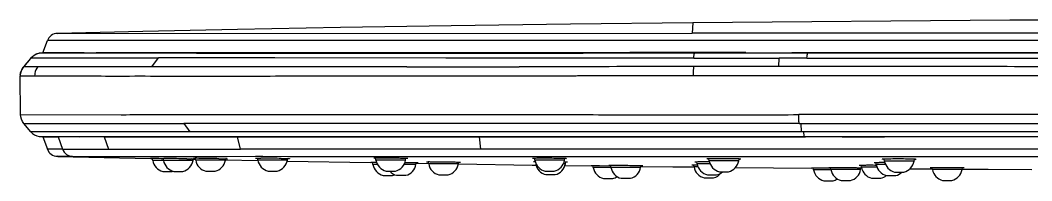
# Model space of a CAD drawing. Extents: x 9119 to 14551, y -233 to 2082.
# Drawn here: x 12233.5 to 12343.7, y 1053.6 to 1071.2 of the extents above; entities that cross this region are included whole.
import ezdxf

# ---------------------------------------------------------------- set-up
doc = ezdxf.new("R2010")
doc.units = 0
doc.header["$LTSCALE"] = 10
doc.header["$MEASUREMENT"] = 0
doc.layers.get('0').update_dxf_attribs({"linetype": 'CONTINUOUS'})

msp = doc.modelspace()

# ---------------------------------------------------------------- linework, layer by layer
at = {"color": 9, "linetype": 'Continuous'}
for p, q in [((12306.7674524506, 1070.891970703742), (12306.6883797387, 1069.739748011442)), ((12348.6551643482, 1068.956755307142), (12236.4435567593, 1068.942330332742)), ((12236.5822395281, 1067.551342457942), (12235.5592037968, 1067.553065038542)), ((12237.1320863111, 1067.551133661242), (12236.5822395281, 1067.551342457942)), ((12241.4250038739, 1067.552149715142), (12237.1320863111, 1067.551133661242)), ((12242.6907928578, 1067.552226174042), (12241.4250038739, 1067.552149715142)), ((12244.1463394377, 1067.552378480742), (12242.6907928578, 1067.552226174042)), ((12252.6744372695, 1067.552934238742), (12244.1463394377, 1067.552378480742)), ((12247.8317986195, 1066.082635155142), (12248.5352827931, 1067.040345665942)), ((12252.6744372689, 1067.552934238742), (12252.9902875959, 1067.552927754642)), ((12252.6746021905, 1067.552995252842), (12253.0015995317, 1067.620265067542)), ((12252.9902875959, 1067.552927754642), (12254.1751558405, 1067.553081289142)), ((12254.1751558405, 1067.553081289142), (12254.6009895403, 1067.553172703642)), ((12261.127526421, 1067.550528566942), (12261.164452225, 1067.550518932642)), ((12261.164452225, 1067.550518932642), (12261.3151516281, 1067.550482608242)), ((12261.3151516281, 1067.550482608242), (12280.8173104912, 1067.555758429942)), ((12289.5527147906, 1067.554289155942), (12291.0393865921, 1067.553505372242)), ((12291.0393865921, 1067.553505372242), (12291.6433485939, 1067.553147025542)), ((12291.6433485939, 1067.553147025542), (12291.9075587238, 1067.552985472242)), ((12291.9075587238, 1067.552985472242), (12294.79662989, 1067.551189746742)), ((12294.7963973596, 1067.551102868042), (12294.8593985367, 1067.620265250842)), ((12306.9340553378, 1067.550178381142), (12294.79662989, 1067.551189746742)), ((12312.2286066213, 1067.550542257842), (12312.1852309064, 1067.550553045342)), ((12312.5289365254, 1067.550465793142), (12312.2286066213, 1067.550542257842)), ((12316.1077001981, 1066.092444078042), (12316.1746668442, 1067.037470177342)), ((12317.8286567933, 1067.549328125742), (12317.5286436121, 1067.549347620042)), ((12317.8716658384, 1067.549326111542), (12317.8286567933, 1067.549328125742)), ((12319.2620621447, 1067.549381244542), (12317.8716658384, 1067.549326111542)), ((12367.5287801811, 1067.552014873442), (12319.2627838438, 1067.550781234242)), ((12235.4139491069, 1066.079905474842), (12233.8413970693, 1066.077258849542)), ((12233.4876480605, 1065.096664659542), (12233.6575904428, 1065.087552561142)), ((12233.6575904428, 1065.087552561142), (12235.0583995093, 1065.094122308442)), ((12306.795387532, 1065.125287519942), (12367.5288525651, 1065.100974626942)), ((12233.5241205426, 1060.857185631742), (12244.4953331714, 1060.847956640142)), ((12244.4953331714, 1060.847956640142), (12245.0389231752, 1060.848328273242)), ((12245.0389231752, 1060.848328273242), (12245.4288017688, 1060.848806369342)), ((12245.4288017688, 1060.848806369342), (12245.6104368859, 1060.849089064442)), ((12245.6104368859, 1060.849089064442), (12245.9015252005, 1060.849617371342)), ((12245.9015252005, 1060.849617371342), (12246.5294271845, 1060.850985878142)), ((12246.5294271845, 1060.850985878142), (12246.7666761474, 1060.851553239142)), ((12250.12433899, 1060.857796383242), (12250.3159112614, 1060.857883432342)), ((12367.5288445766, 1060.854676065742), (12318.3047413312, 1060.855188608842)), ((12233.8792169594, 1059.901095263142), (12251.3010020446, 1059.901345104842)), ((12251.9472564779, 1058.986940044242), (12234.6535659331, 1058.986961236742)), ((12251.3222508856, 1059.898422743442), (12251.9457870875, 1058.989449695642)), ((12318.5737069207, 1058.989381961242), (12251.9456738659, 1058.989248480142)), ((12318.3311673281, 1059.901331540342), (12318.5124032402, 1059.899879861142)), ((12318.5124032402, 1059.899879861142), (12367.5288536323, 1059.898676053242)), ((12318.5127014467, 1059.895447165842), (12318.5737025396, 1058.989555590642)), ((12318.7967639599, 1058.987777059142), (12318.5737622642, 1058.988578138242)), ((12367.5288293575, 1058.987589911642), (12318.7967689781, 1058.987704049742)), ((12235.5523209267, 1058.477430272642), (12236.2746008373, 1058.477420984742)), ((12236.2746008373, 1058.477420984742), (12238.0455938276, 1058.477479395142)), ((12237.6205014523, 1058.409972020542), (12238.100184805, 1057.080241100542)), ((12238.0455938276, 1058.477479395142), (12252.6684495881, 1058.477533960842)), ((12242.6252828576, 1058.409986589342), (12243.0866866025, 1057.082890167442)), ((12252.6684495881, 1058.477533960842), (12257.1372356621, 1058.477964317942)), ((12252.6695939905, 1058.477382440542), (12252.9974216124, 1058.409941748942)), ((12257.1372356621, 1058.477964317942), (12269.752990333, 1058.477988624242)), ((12257.4935563027, 1057.087071278242), (12257.1434379817, 1058.413244183542)), ((12269.752990333, 1058.477988624242), (12280.9898916471, 1058.479956467342)), ((12280.9898916471, 1058.479956467342), (12283.5241542227, 1058.479433438042)), ((12283.5241542227, 1058.479433438042), (12292.1958414059, 1058.478173494442)), ((12283.6490185218, 1057.086198365742), (12283.5250873222, 1058.409949911242)), ((12292.1958414059, 1058.478173494442), (12367.5288447442, 1058.477715617942)), ((12318.9900812191, 1058.477781650942), (12319.0224054086, 1058.409783989142)), ((12238.100189308, 1057.080232779542), (12236.4384819634, 1057.087419314442)), ((12238.1001524995, 1057.080334734142), (12243.0865666078, 1057.082991748642)), ((12243.0866383446, 1057.082785706442), (12257.4936887339, 1057.086960277542)), ((12283.6492748586, 1057.082881153542), (12257.4937220344, 1057.086834785442)), ((12367.5288330868, 1057.072244515042), (12283.6494578892, 1057.083078325442)), ((12239.1850625919, 1056.290979895842), (12252.0385314517, 1056.296113340642)), ((12249.0899794685, 1055.849715999642), (12247.9138357224, 1055.849715999642)), ((12252.3201750554, 1055.852021531042), (12249.0892213346, 1055.852021531042)), ((12252.0385314517, 1056.296113340642), (12252.3415434826, 1056.296194333042)), ((12252.3415434826, 1056.296194333042), (12256.0268625928, 1056.297235604542)), ((12255.8299667882, 1055.864894823342), (12252.5990130675, 1055.864894823342)), ((12256.0268625928, 1056.297235604542), (12259.0989530214, 1056.297617543942)), ((12259.0989530214, 1056.297617543942), (12259.9036082657, 1056.297589628742)), ((12262.596048808, 1055.887410836542), (12259.3650950872, 1055.887410836542)), ((12259.9036082657, 1056.297589628742), (12262.821667851, 1056.297250262542)), ((12262.821667851, 1056.297250262542), (12262.9725389249, 1056.297232356142)), ((12262.9725389249, 1056.297232356142), (12271.9801954801, 1056.296160916242)), ((12271.9801954801, 1056.296160916242), (12275.6839396983, 1056.295591178342)), ((12275.4699423445, 1055.884530214442), (12272.2389886237, 1055.884530214442)), ((12275.6839396983, 1056.295591178342), (12289.3042542974, 1056.292869201042)), ((12289.3042542974, 1056.292869201042), (12293.0033967052, 1056.291962228742)), ((12292.7764251489, 1055.865965373342), (12289.5454714282, 1055.865965373342)), ((12293.0033967052, 1056.291962228742), (12306.6431727751, 1056.289033312342)), ((12306.6431727751, 1056.289033312342), (12308.296364022, 1056.288718251342)), ((12308.296364022, 1056.288718251342), (12310.3501599373, 1056.288338902442)), ((12311.7653537364, 1055.815068712042), (12308.5344000157, 1055.815068712042)), ((12310.3501599373, 1056.288338902442), (12311.9983721291, 1056.288044639942)), ((12311.9983721291, 1056.288044639942), (12324.8775688086, 1056.286047537342)), ((12324.8775688086, 1056.286047537342), (12327.3888719638, 1056.285721561642)), ((12327.3888719638, 1056.285721561642), (12328.5835151102, 1056.285574447342)), ((12330.8568377813, 1055.780771410942), (12327.6258840606, 1055.780771410942)), ((12328.5835151102, 1056.285574447342), (12331.0902610996, 1056.285282983742)), ((12331.0902610996, 1056.285282983742), (12332.6121959105, 1056.285117266342)), ((12332.6121959105, 1056.285117266342), (12336.3170973788, 1056.284747552742)), ((12336.3170973788, 1056.284747552742), (12336.5199468986, 1056.284728637142)), ((12336.5199468986, 1056.284728637142), (12345.2622360895, 1056.284033484942)), ((12272.422952879, 1055.404826741142), (12271.9136709636, 1055.404826741142)), ((12276.598941951, 1055.419696293442), (12275.2962013797, 1055.419696293442)), ((12281.2133094396, 1055.466540414942), (12277.9823557189, 1055.466540414942)), ((12289.6892494633, 1055.491559223642), (12289.6386124541, 1055.491559223642)), ((12292.8695661748, 1055.491559223642), (12292.6533082, 1055.491559223642)), ((12297.8495122288, 1055.060707824342), (12295.9135502865, 1055.060707824342)), ((12301.0706605449, 1055.090526657942), (12297.8397068241, 1055.090526657942)), ((12307.3367851755, 1055.137824856042), (12306.8875623404, 1055.137824856042)), ((12308.6482435471, 1055.468863590542), (12307.2279288466, 1055.468863590542)), ((12321.8113275136, 1054.817318141342), (12319.9134480011, 1054.817318141342)), ((12325.0338532612, 1054.842948121642), (12321.8028995404, 1054.842948121642)), ((12326.8306305068, 1055.104488461342), (12325.1194063299, 1055.104488461342)), ((12327.7535231921, 1055.392613028142), (12326.7358857553, 1055.392613028142)), ((12336.0844705036, 1054.852062706642), (12332.8535167828, 1054.852062706642))]:
    msp.add_line(p, q, dxfattribs=at)
at = {"color": 7, "linetype": 'Continuous'}
for p, q in [((12235.9647205212, 1067.619423527942), (12236.4458762259, 1068.941394721442)), ((12237.5483675816, 1069.731507442842), (12306.6884468339, 1069.740431960142)), ((12237.5800467633, 1069.732188407842), (12237.5569185126, 1069.731673327042)), ((12234.658361478, 1067.042780746042), (12234.6593746394, 1067.042855018342)), ((12234.6593746394, 1067.042855018342), (12238.9209090089, 1067.039089849042)), ((12235.5592037853, 1067.553065107942), (12235.9645214382, 1067.620618026242)), ((12237.4262998493, 1067.619849913742), (12235.962405047, 1067.620265260242)), ((12238.0989999833, 1067.617799752042), (12237.4262998493, 1067.619849913742)), ((12240.4632263007, 1067.620883029342), (12238.0989999833, 1067.617799752042)), ((12238.9209090089, 1067.039089849042), (12244.7442191835, 1067.039460325042)), ((12240.3902801772, 1067.620414493142), (12240.4614050835, 1067.632032839742)), ((12240.4634039913, 1067.620414493142), (12241.8311391185, 1067.620414493142)), ((12241.8194321731, 1067.620426725542), (12241.7466220299, 1067.620437083042)), ((12243.2462253177, 1067.620216616442), (12241.8194321731, 1067.620426725542)), ((12243.3691393596, 1067.620237647742), (12243.2462253177, 1067.620216616442)), ((12244.8287305626, 1067.620773776242), (12243.3691393596, 1067.620237647742)), ((12244.7442191835, 1067.039460325042), (12244.8085009715, 1067.039475712142)), ((12244.8085009715, 1067.039475712142), (12248.5353231254, 1067.040352391742)), ((12244.9179612745, 1067.620810504142), (12244.8287305626, 1067.620773776242)), ((12245.0107308201, 1067.620847919342), (12244.9179612745, 1067.620810504142)), ((12253.0015999635, 1067.620266649642), (12245.0107308201, 1067.620847919342)), ((12261.0453635764, 1067.039692869942), (12248.5352827931, 1067.040345665942)), ((12254.1053291488, 1067.620578364842), (12253.0015999635, 1067.620266649642)), ((12261.0305704195, 1067.620255899842), (12254.1053291488, 1067.620578364842)), ((12261.2233948644, 1067.620264166242), (12261.0305704195, 1067.620255899842)), ((12261.2310524977, 1067.039639903842), (12261.0453635764, 1067.039692869942)), ((12261.5022999509, 1067.620276085742), (12261.2233948644, 1067.620264166242)), ((12279.861535174, 1067.034975072242), (12261.2310524977, 1067.039639903842)), ((12280.7941178485, 1067.620201681942), (12261.5022999509, 1067.620276085742)), ((12289.0258313145, 1067.035731325142), (12279.861535174, 1067.034975072242)), ((12289.5395160921, 1067.620545170142), (12280.7941178485, 1067.620201681942)), ((12289.5276333435, 1067.035751940542), (12289.0258313145, 1067.035731325142)), ((12289.9546869787, 1067.035763383842), (12289.5276333435, 1067.035751940542)), ((12291.0261288237, 1067.620559004542), (12289.5395160921, 1067.620545170142)), ((12291.0195149543, 1067.035767046442), (12289.9546869787, 1067.035763383842)), ((12291.8914777682, 1067.035743083342), (12291.0195149543, 1067.035767046442)), ((12291.8954007755, 1067.620539991742), (12291.0261288237, 1067.620559004542)), ((12292.026819459, 1067.620535051842), (12291.8954007755, 1067.620539991742)), ((12294.8593985287, 1067.620265107142), (12292.026819459, 1067.620535051842)), ((12295.0812531167, 1067.620234548742), (12294.8593985287, 1067.620265107142)), ((12300.9967626086, 1067.035958641142), (12300.6866360935, 1067.035921292242)), ((12301.571339494, 1067.036025089942), (12300.9967626086, 1067.035958641142)), ((12301.8820297113, 1067.036058619042), (12301.571339494, 1067.036025089942)), ((12302.9372146383, 1067.036145270142), (12301.8820297113, 1067.036058619042)), ((12303.3636585055, 1067.036161771642), (12302.9372146383, 1067.036145270142)), ((12303.8642329442, 1067.036162150742), (12303.3636585055, 1067.036161771642)), ((12312.2287179001, 1067.621738636842), (12312.185302588, 1067.621759995442)), ((12312.2283413869, 1067.620081486742), (12317.8282614257, 1067.620081486742)), ((12312.5292082716, 1067.621591086742), (12312.2287179001, 1067.621738636842)), ((12367.5288083643, 1067.620767901742), (12317.5288533785, 1067.620157410242)), ((12233.6544381336, 1065.795421535242), (12233.5381107623, 1065.491652099442)), ((12233.5783660464, 1065.614578358942), (12233.5450989114, 1065.511311528242)), ((12233.8410270537, 1066.077654055942), (12233.6544381336, 1065.795421535242)), ((12233.8413970693, 1066.077258849542), (12233.8410124411, 1066.077634797042)), ((12289.335457096, 1066.070056792342), (12287.8413396018, 1066.067293860842)), ((12289.5288464156, 1066.070442422442), (12289.335457096, 1066.070056792342)), ((12292.9522079076, 1066.078124252942), (12292.7569106178, 1066.077654126442)), ((12293.4685142515, 1066.079374186642), (12292.9522079076, 1066.078124252942)), ((12233.524120521, 1060.857186238142), (12233.4870721609, 1065.102506831642)), ((12233.4876610022, 1065.096840362442), (12233.4876480605, 1065.096664659542)), ((12233.5381107623, 1065.491652099442), (12233.4896192287, 1065.187633466242)), ((12248.2447293023, 1065.071338407142), (12252.2746398843, 1065.060647782542)), ((12293.5608101314, 1065.107003199642), (12293.7104392734, 1065.107430011242)), ((12293.7104392734, 1065.107430011242), (12293.858582782, 1065.107852609842)), ((12293.858582782, 1065.107852609842), (12294.0611463046, 1065.108430117242)), ((12294.0611463046, 1065.108430117242), (12294.190405159, 1065.108798221042)), ((12298.8622975901, 1065.120830079142), (12299.0641602569, 1065.121251401642)), ((12299.0641602569, 1065.121251401642), (12299.1514856911, 1065.121430067042)), ((12299.1514856911, 1065.121430067042), (12299.2122269119, 1065.121553032742)), ((12299.2122269119, 1065.121553032742), (12299.3622921541, 1065.121852141442)), ((12299.3622921541, 1065.121852141442), (12300.8054879738, 1065.124355984042)), ((12303.8199636996, 1065.126935081642), (12303.8909840917, 1065.126946555942)), ((12303.8909840917, 1065.126946555942), (12303.9413866597, 1065.126953246442)), ((12303.9413866597, 1065.126953246442), (12304.2260122888, 1065.126968266042)), ((12304.2260122888, 1065.126968266042), (12304.276725591, 1065.126966861442)), ((12234.6529772825, 1058.987693513342), (12233.879533371, 1059.900713658442)), ((12235.5509095362, 1058.477664895542), (12235.9556671569, 1058.410205260842)), ((12235.9556671668, 1058.410205320242), (12236.732953798, 1058.409695208242)), ((12235.9591365226, 1058.411459544042), (12236.4409268556, 1057.088111976342)), ((12236.732953798, 1058.409695208242), (12237.1363031612, 1058.409368585442)), ((12237.1363031612, 1058.409368585442), (12237.6203278883, 1058.410001043142)), ((12239.9271957072, 1058.402162916642), (12237.6205014523, 1058.409972020542)), ((12242.6252828576, 1058.409986589342), (12239.9271957072, 1058.402162916642)), ((12242.6249588595, 1058.409999056242), (12252.9974216124, 1058.409941748942)), ((12252.9974216124, 1058.409941748942), (12253.4564363533, 1058.409823137042)), ((12253.4564363533, 1058.409823137042), (12253.827723825, 1058.409983215542)), ((12269.7529829065, 1058.410158274842), (12280.9898772268, 1058.410085173042)), ((12280.9898772268, 1058.410085173042), (12283.5241398893, 1058.409982675242)), ((12283.5241398893, 1058.409982675242), (12319.0224065309, 1058.409784522642)), ((12319.0676198087, 1058.409947584742), (12319.0223199824, 1058.409963692842)), ((12439.5836260165, 1058.409951082842), (12329.6275506145, 1058.409329612642)), ((12237.577358221, 1056.297157484942), (12237.5340447725, 1056.298288754242)), ((12239.185064928, 1056.290811014042), (12237.5470748911, 1056.297942118642)), ((12237.5917525026, 1056.296991092242), (12247.6718929713, 1056.070216959842)), ((12247.7429534696, 1056.068235519042), (12247.6718919805, 1056.070225169842)), ((12247.855135421, 1056.065714529442), (12247.7839737075, 1056.067252742742)), ((12248.5997471061, 1056.050701345742), (12247.855135421, 1056.065714529442)), ((12247.9138357224, 1055.849715999642), (12247.868833816, 1056.104934493042)), ((12249.0505156066, 1056.041579043542), (12248.5997471061, 1056.050701345742)), ((12249.0364998437, 1056.069229763042), (12249.1398890702, 1056.067749634042)), ((12249.0892213346, 1055.852021531042), (12249.0444165746, 1056.106121951942)), ((12252.3201750554, 1055.852021531042), (12252.3519107472, 1056.032003582942)), ((12252.3683328723, 1056.002911255142), (12252.4431323314, 1056.000916761142)), ((12252.5990130675, 1055.864894823342), (12252.5548256159, 1056.115494314042)), ((12255.8299667882, 1055.864894823342), (12255.8623288798, 1056.048429365242)), ((12255.830791971, 1055.907404257942), (12259.3641517672, 1055.838815539042)), ((12259.3650950872, 1055.887410836542), (12259.3219374245, 1056.132170104442)), ((12262.5602158433, 1055.778440605742), (12271.6730411871, 1055.617752559042)), ((12262.596048808, 1055.887410836542), (12262.6294802006, 1056.077009685542)), ((12271.9136709636, 1055.404826741142), (12271.8700081353, 1055.652450945542)), ((12272.2389886237, 1055.884530214442), (12272.1972382596, 1056.121308295442)), ((12275.4699423445, 1055.884530214442), (12275.5047776046, 1056.082090791642)), ((12277.9823557189, 1055.466540414942), (12277.9396070716, 1055.708980040842)), ((12281.2133094396, 1055.466540414942), (12281.2471718541, 1055.658583710742)), ((12289.5454714282, 1055.865965373342), (12289.505081231, 1056.095029564542)), ((12292.7764251489, 1055.865965373342), (12292.8125726212, 1056.070967875342)), ((12292.8695661748, 1055.491559223642), (12292.9045948132, 1055.690216503442)), ((12307.2279288466, 1055.468863590542), (12307.1874575713, 1055.698387598642)), ((12308.5344000157, 1055.815068712042), (12308.4947413545, 1056.039984156042)), ((12308.5758961747, 1055.684930531642), (12308.5172157216, 1055.685141081642)), ((12311.7653537364, 1055.815068712042), (12311.8021828008, 1056.023936715342)), ((12326.7358857553, 1055.392613028142), (12326.6961481505, 1055.617976184142)), ((12327.6258840606, 1055.780771410942), (12327.5866864284, 1056.003072229742)), ((12330.8568377813, 1055.780771410942), (12330.894033385, 1055.991718162142)), ((12249.0293125828, 1054.654458910542), (12250.0293125828, 1054.654458910542)), ((12250.204698195, 1054.656764441942), (12251.204698195, 1054.656764441942)), ((12253.7144899278, 1054.669637734242), (12254.7144899278, 1054.669637734242)), ((12260.4805719476, 1054.692153747442), (12261.4805719476, 1054.692153747442)), ((12271.7847524527, 1055.615767155642), (12271.6730465847, 1055.617721310042)), ((12271.8560560157, 1055.614585823242), (12271.7847524527, 1055.615767155642)), ((12272.3120999556, 1055.607160833442), (12271.8560560157, 1055.614585823242)), ((12273.3544654841, 1054.689273125242), (12274.3544654841, 1054.689273125242)), ((12275.8956352297, 1055.594229490942), (12275.3803440061, 1055.603062311642)), ((12276.598941951, 1055.419696293442), (12276.632117887, 1055.607846375942)), ((12276.6007141557, 1055.538656190842), (12277.9831232579, 1055.518061755942)), ((12281.2133600747, 1055.469939313942), (12289.2477875497, 1055.350246457942)), ((12289.2477875497, 1055.350246457942), (12289.6869755335, 1055.344484149642)), ((12290.6609482886, 1054.670708284242), (12291.6609482886, 1054.670708284242)), ((12292.8077388586, 1055.303538584442), (12295.6742790188, 1055.265928520942)), ((12295.7858773437, 1055.264557014342), (12295.6742768976, 1055.265940548142)), ((12295.8571300158, 1055.263692891942), (12295.7858773437, 1055.264557014342)), ((12296.5992729605, 1055.254710320342), (12295.8571300158, 1055.263692891942)), ((12295.9135502865, 1055.060707824342), (12295.8712384482, 1055.300670183642)), ((12297.8416559712, 1055.239499399042), (12296.5992729605, 1055.254710320342)), ((12297.8397068241, 1055.090526657942), (12297.79764881, 1055.329049508642)), ((12301.0706605449, 1055.090526657942), (12301.1052563881, 1055.286729434342)), ((12301.0719286622, 1055.201213895342), (12304.5710619153, 1055.161125158842)), ((12304.5710619153, 1055.161125158842), (12306.8875707064, 1055.138688625242)), ((12306.8875623404, 1055.137824856042), (12306.851309983, 1055.343422191242)), ((12309.649876876, 1054.619811622942), (12310.649876876, 1054.619811622942)), ((12311.4160127641, 1055.094828423742), (12319.6755358582, 1055.014830856742)), ((12319.7875212077, 1055.013526136142), (12319.6755304554, 1055.014861496242)), ((12319.8583516164, 1055.012929139342), (12319.7875212077, 1055.013526136142)), ((12320.602616302, 1055.007334316542), (12319.8583516164, 1055.012929139342)), ((12319.9134480011, 1054.817318141342), (12319.872492006, 1055.049591131842)), ((12321.206897722, 1055.002663653742), (12320.602616302, 1055.007334316542)), ((12321.7770623079, 1054.998192259942), (12321.206897722, 1055.002663653742)), ((12321.8028995404, 1054.842948121642), (12321.7621122317, 1055.074264443842)), ((12325.0338532612, 1054.842948121642), (12325.0697552777, 1055.046558575442)), ((12325.1194063299, 1055.104488461342), (12325.079199617, 1055.332512061342)), ((12325.1185776333, 1054.974014046442), (12325.162402101, 1054.973735699242)), ((12328.7413609209, 1054.585514321842), (12329.7413609209, 1054.585514321842)), ((12330.3788585268, 1054.940603843842), (12332.8539792965, 1054.924883336142)), ((12332.8535167828, 1054.852062706642), (12332.8134318721, 1055.079395532042)), ((12336.0844705036, 1054.852062706642), (12336.1210653499, 1055.059602393242)), ((12273.029147824, 1054.209569652042), (12274.029147824, 1054.209569652042)), ((12274.4834650906, 1054.224439204242), (12275.4834650906, 1054.224439204242)), ((12279.0978325793, 1054.271283325842), (12280.0978325793, 1054.271283325842)), ((12290.7540893144, 1054.296302134542), (12291.7540893144, 1054.296302134542)), ((12297.0290271469, 1053.865450735242), (12298.0290271469, 1053.865450735242)), ((12298.9551836845, 1053.895269568842), (12299.9551836845, 1053.895269568842)), ((12308.0030392007, 1053.942567766942), (12309.0030392007, 1053.942567766942)), ((12308.343405707, 1054.273606501342), (12309.343405707, 1054.273606501342)), ((12321.0289248614, 1053.622061052242), (12322.0289248614, 1053.622061052242)), ((12322.9183764008, 1053.647691032542), (12323.9183764008, 1053.647691032542)), ((12326.2348831903, 1053.909231372242), (12327.2348831903, 1053.909231372242)), ((12327.8513626157, 1054.197355939042), (12328.8513626157, 1054.197355939042)), ((12333.9689936432, 1053.656805617542), (12334.9689936432, 1053.656805617542))]:
    msp.add_line(p, q, dxfattribs=at)
for points in [[(12345.175265319, 1071.170048565142), (12341.2911105958, 1071.154378148942), (12306.7674524506, 1070.891970703742)], [(12306.7674524506, 1070.891970703742), (12293.4280974436, 1070.734771965742), (12280.4196960957, 1070.551463835342), (12268.371144955, 1070.355324024542), (12257.1389497941, 1070.149591266342), (12246.8415241653, 1069.941671972742), (12237.5387642636, 1069.731185084542)], [(12234.6583478279, 1067.042763436742), (12234.4553348519, 1066.803693609142), (12233.840945895, 1066.077516471342)], [(12235.5589913848, 1067.553029946442), (12235.4658418735, 1067.534365145242), (12235.3781510365, 1067.510795141842), (12235.2927475978, 1067.482141423342), (12235.2087197849, 1067.448263514842), (12235.1257911296, 1067.408998022842), (12235.0438388132, 1067.364075799242), (12234.9628550986, 1067.313115179542), (12234.883742287, 1067.256221721242), (12234.8073112734, 1067.193511031142), (12234.7343208443, 1067.125099313542), (12234.6655559135, 1067.051153131942), (12234.6583613761, 1067.042780629042)], [(12233.5450989114, 1065.511311528242), (12233.5085180947, 1065.351395176742), (12233.4898878737, 1065.190496477642), (12233.4876610022, 1065.096840362442)], [(12336.0848026845, 1054.904363050942), (12338.9267206973, 1054.886312863442), (12343.6768274077, 1054.864575078442)]]:
    msp.add_lwpolyline(points, dxfattribs=at)
for centre, radius, start, end in [((12237.5711949636, 1068.531813208842), 1.1999990766, 91.54919574749472, 159.9929490925099), ((12235.0336186477, 1065.091847008242), 1.5479026677, 153.1433080362337, 160.2457366106931), ((12280.0945895194, 5513.343982652742), 4447.2834358525, 269.9422158754994, 270.0998039175048), ((12306.4342893108, -3118.690057334557), 4184.7895175644, 89.99454360411376, 90.17752036858647), ((12237.5661786933, 1057.497669939642), 1.1999997046, 199.9911424703778, 268.4573838464954), ((12248.1980876498, 1074.208578589542), 18.1460517424, 268.5627726101129, 268.6923303497459), ((12249.3910473519, 1056.110188266142), 1.5, 190.0000000000002, 256.0451912733647), ((12250.5664329642, 1056.112493797542), 1.5, 190.0000000000002, 256.0451912733647), ((12245.7745106816, 838.619534429642), 217.4742561024, 88.92340587893891, 89.11332183278311), ((12240.4211934054, 538.0632259041417), 518.0781751116, 88.75945010400851, 88.95600670089271), ((12250.8429634259, 1056.112493797542), 1.5, 283.9548087266352, 349.9999999999998), ((12249.4770728941, 944.5233111062421), 111.517086734, 88.51434821776402, 88.6384419032766), ((12252.093237395, 993.9910602241421), 62.0927108474, 89.22665599056559, 89.58090895214048), ((12254.076224697, 1056.125367089842), 1.5, 190.0000000000002, 256.0451912733647), ((12250.8358555943, 891.1928882497418), 164.8985413587, 89.1311070346409, 89.27189489454564), ((12248.7889704762, 755.1193557507418), 300.9874675437, 88.79235719027656, 89.13431118930804), ((12254.3527551587, 1056.125367089842), 1.5, 283.9548087266352, 349.9999999999998), ((12255.3719936, 1039.289493762742), 16.7399927015, 87.9981078783474, 88.26098260811487), ((12260.8423067167, 1056.147883103042), 1.5, 190.0000000000002, 256.0451912733647), ((12259.0936416281, 954.7357166099418), 101.3675732924, 89.42148723309673, 89.65209393486433), ((12258.325069834, 877.1544186344418), 178.952677367, 88.8538153622607, 89.42622219086336), ((12261.1188371785, 1056.147883103042), 1.5, 283.9548087266352, 349.9999999999998), ((12262.2079777486, 1043.526585458442), 12.5335202326, 87.64926103761634, 87.9926867053205), ((12272.3345321793, 1047.249495206242), 8.8471253165, 90.99378757373664, 91.45403662523955), ((12273.7162002532, 1056.145002480942), 1.5, 190.0000000000002, 256.0451912733647), ((12272.5905804499, 933.0127296472419), 123.0861891981, 88.98255277086196, 89.84537102512647), ((12273.992730715, 1056.145002480942), 1.5, 283.9548087266352, 349.9999999999998), ((12273.8413842319, 1002.325760483442), 53.7618799404, 88.4816117363508, 89.00367989095557), ((12277.9699994301, 1042.432602966442), 13.2458985227, 90.19702790284423, 90.50033127446967), ((12276.9085455913, 857.5086257702419), 198.1741733681, 88.95908900738695, 89.49021408655152), ((12278.9641616015, 969.0649786227418), 86.5988914596, 88.64965467379916, 88.97808277640446), ((12280.2596818965, 1023.238287654342), 32.4101023289, 88.22665593734354, 88.68240151710624), ((12289.6880317243, 1049.643857351642), 6.4327266247, 91.78134860917706, 92.41531127255226), ((12289.7354452736, 1046.068902065042), 9.6329770978, 90.92838181012807, 91.34196768956265), ((12291.0226830577, 1056.126437639842), 1.5, 190.0000000000002, 256.0451912733647), ((12290.5789883628, 963.2830757227421), 92.8009494085, 89.0702541753136, 90.21627582085476), ((12291.2992135194, 1056.126437639842), 1.5, 283.9548087266352, 349.9999999999998), ((12291.4389651733, 1014.963695095142), 41.113185311, 88.41641394528229, 89.09989973235768), ((12292.2534152106, 1037.283857484442), 18.3959311075, 87.92011710768146, 88.53376274592063), ((12307.3637649347, 1049.027357505942), 6.6515493423, 91.66263581485764, 92.26825011675977), ((12308.2114688764, 964.9320704722418), 90.75358563799999, 89.80697140681818, 90.18832750706555), ((12308.6927667753, 1050.951985226842), 5.0748975318, 92.4349354950889, 93.21669994778077), ((12310.0116116452, 1056.075540978542), 1.5, 190.0000000000002, 256.0451912733647), ((12309.8447788815, 982.7739173908421), 73.2661869762, 89.0405073340109, 90.4848157963971), ((12310.2881421069, 1056.075540978542), 1.5, 283.9548087266352, 349.9999999999998), ((12329.1030956901, 1056.041243677442), 1.5, 190.0000000000002, 256.0451912733647), ((12329.0414765957, 988.8067561117418), 67.2029052482, 89.04211858654898, 90.61942104374843), ((12329.3796261518, 1056.041243677442), 1.5, 283.9548087266352, 349.9999999999998), ((12249.6675778136, 1056.110188266142), 1.5, 283.9548087266352, 287.7308880819433), ((12273.3908825932, 1055.665299007642), 1.5, 190.0000000000002, 256.0451912733647), ((12274.8451998598, 1055.680168559942), 1.5, 222.3021025616982, 256.0451912733647), ((12275.1217303215, 1055.680168559942), 1.5, 283.9548087266352, 349.9999999999998), ((12272.6972545095, 874.3259984525421), 181.2964456988, 88.8323797978702, 88.98915159176748), ((12275.081646557, 990.2622436332417), 65.3356894092, 88.62646197063432, 88.85116128731703), ((12279.4595673484, 1055.727012681442), 1.5, 190.0000000000002, 256.0451912733647), ((12279.7360978101, 1055.727012681442), 1.5, 283.9548087266352, 349.9999999999998), ((12291.1158240836, 1055.752031490142), 1.5, 190.0000000000002, 256.0451912733647), ((12291.3923545453, 1055.752031490142), 1.5, 283.9548087266352, 349.9999999999998), ((12297.390761916, 1055.321180090842), 1.5, 190.0000000000002, 256.0451912733647), ((12297.7623947794, 1034.085850681142), 21.2105394343, 89.9452467843487, 90.13905439451386), ((12299.3169184537, 1055.350998924442), 1.5, 190.0000000000002, 256.0451912733647), ((12295.7683366899, 734.438782700342), 320.865032192, 89.1786925409817, 89.50834079563367), ((12299.5934489154, 1055.350998924442), 1.5, 283.9548087266352, 349.9999999999998), ((12298.4959947362, 921.9365453867417), 133.3474401555, 88.98230492939499, 89.19578473646693), ((12299.857923218, 998.1866620313417), 57.0851623972, 88.7322520667291, 88.98975270313812), ((12306.9696026138, 1044.459024312842), 10.8855648878, 90.73130031187942, 91.09992856312489), ((12308.3647739699, 1055.398297122542), 1.5, 190.0000000000002, 256.0451912733647), ((12308.7051404761, 1055.729335857042), 1.5, 190.0000000000002, 256.0451912733647), ((12308.9816709378, 1055.729335857042), 1.5, 283.9548087266352, 311.7144174349806), ((12321.3906596306, 1055.077790407842), 1.5, 190.0000000000002, 256.0451912733647), ((12321.8475066896, 1021.053253075742), 33.9886714093, 90.1690072662282, 90.28833734707159), ((12323.2801111699, 1055.103420388142), 1.5, 190.0000000000002, 256.0451912733647), ((12321.0432319475, 734.0256437665421), 321.0180939353, 89.41276829662331, 89.74194070058968), ((12323.5566416317, 1055.103420388142), 1.5, 283.9548087266352, 349.9999999999998), ((12322.8544603745, 908.110091007442), 146.924229217, 89.22988712425895, 89.42327832215148), ((12324.1202409413, 1000.782006360842), 54.2436756935, 88.98064062626686, 89.25111811398835), ((12325.2581904793, 1047.016658989742), 8.2935270111, 91.34886225211793, 91.83438834969392), ((12324.6577516613, 1031.135958100742), 23.8849654294, 88.8177821785358, 88.97445551486325), ((12326.5966179594, 1055.364960727842), 1.5, 190.0000000000002, 256.0451912733647), ((12326.047245695, 945.625801672842), 109.6895183723, 89.810819823358, 90.12629785340832), ((12325.9980457312, 928.903871430542), 126.4115200555, 89.6534581106296, 89.81354518457357), ((12326.8886553489, 1049.806283247242), 5.7955185582, 92.07425696612295, 92.76336746223059), ((12328.2130973849, 1055.653085294642), 1.5, 190.0000000000002, 256.0451912733647), ((12327.9006289872, 985.619815979142), 69.9923279328, 90.18746897103642, 90.38853033034005), ((12328.4896278466, 1055.653085294642), 1.5, 283.9548087266352, 314.253263198691), ((12332.9436429808, 1043.667453583842), 11.3844616815, 90.73415018204823, 91.09102977907523), ((12334.3307284124, 1055.112534973142), 1.5, 190.0000000000002, 256.0451912733647), ((12333.4228829301, 865.830954684242), 189.223045981, 89.40372948626735, 89.96473396111315), ((12334.6072588741, 1055.112534973142), 1.5, 283.9548087266352, 349.9999999999998), ((12334.5828438249, 973.9745634983419), 81.0732292371, 89.0817171342256, 89.42809737640799), ((12335.3701176993, 1022.306007735242), 32.7353775129, 88.65824282983434, 89.10376178807802), ((12273.6674130549, 1055.665299007642), 1.5, 283.9548087266352, 294.1547472611302), ((12297.6672923777, 1055.321180090842), 1.5, 283.9548087266352, 304.5338690478752), ((12308.6413044316, 1055.398297122542), 1.5, 283.9548087266352, 323.1429267500388), ((12321.6671900923, 1055.077790407842), 1.5, 283.9548087266352, 303.4939961876394), ((12326.8731484211, 1055.364960727842), 1.5, 283.9548087266352, 309.7341666976384)]:
    msp.add_arc(centre, radius, start, end, dxfattribs=at)
at = {"color": 9, "linetype": 'Continuous'}
msp.add_arc((12473.1321803799, 864.1980798047421), 313.0739240326, 139.6155383969633, 139.8471362463772, dxfattribs=at)
for points, start_tangent, end_tangent in [([(12367.5288554748, 1069.746257750242), (12352.2892908829, 1069.745895972942), (12306.6881934983, 1069.740448022642)], (-0.9999999999958238, -2.890057296137049e-06), (-0.9999999807683693, -0.0001961205277473003)), ([(12254.6009895403, 1067.553172703642), (12256.1096297135, 1067.553215334042), (12261.127526421, 1067.550528566942)], (0.9999999781998545, 0.0002088068258243089), (0.9999999649331904, -0.000264827525064808)), ([(12280.8173104912, 1067.555758429942), (12282.9760334519, 1067.555747496242), (12289.5527147906, 1067.554289155942)], (0.9999999999415009, 1.081657986423477e-05), (0.9999998895347129, -0.0004700325117464853)), ([(12306.8473059215, 1067.035488167742), (12306.8862420777, 1067.371362087642), (12306.9093677023, 1067.482359759442), (12306.9340553378, 1067.550178381142)], (0.08079401780693116, 0.9967308195729745), (0.4899617034936924, 0.8717439584588809)), ([(12306.8474357643, 1067.037009943942), (12316.1743740013, 1067.035695758542)], (0.9999999604030924, 0.000281413954640747), (0.9999999822381911, -0.000188477101261407)), ([(12312.1852309064, 1067.550553045342), (12306.934374273, 1067.550710398542)], (-0.9999999692757198, 0.000247888200021165), (-0.9999999528949246, -0.0003069367175309013)), ([(12317.5286436121, 1067.549347620042), (12312.5289365254, 1067.550465793142)], (-0.9999999967673565, 8.040700844526076e-05), (-0.9999999663773398, 0.0002593170249980027)), ([(12316.1747612434, 1067.041178629442), (12319.191065272, 1067.041047081742)], (0.999999982236269, -0.0001884872990475318), (0.9999999901730595, 0.0001401923001104028)), ([(12319.190830384, 1067.037598513042), (12331.2515535802, 1067.034540669842), (12367.5284792586, 1067.038968748942)], (0.9999998699570603, -0.0005099861399640611), (0.9999999966303463, -8.209328418696728e-05)), ([(12319.191065272, 1067.041047081742), (12319.2230867305, 1067.370886874942), (12319.2421032185, 1067.481931546942), (12319.2620621447, 1067.549381244542)], (0.06756601690043437, 0.9977148056234358), (0.4187240858468727, 0.908113506083739)), ([(12235.4137813552, 1066.079705787242), (12235.0808750371, 1065.359555736442), (12235.0583995093, 1065.094122308442)], (-0.6431532206968371, -0.7657375103175275), (0.007515177753790914, -0.9999717606529342)), ([(12306.8328047918, 1066.099533275742), (12306.8171950408, 1065.883311287842), (12306.795387532, 1065.125287519942)], (-0.08650381706276909, -0.9962515192628673), (-0.002066745474024892, -0.9999978642792922)), ([(12316.1077156544, 1066.093044448042), (12313.7933491253, 1066.093761101742), (12306.8328326588, 1066.099863414642)], (-0.999999985047119, 0.0001729328250256558), (-0.9999994161028055, 0.001080645199955531)), ([(12367.529629814, 1066.079552957742), (12341.7826816183, 1066.091653463842), (12329.0331253723, 1066.099178868342), (12316.1076840957, 1066.092602386642)], (-0.9999999951566458, 9.842107812523587e-05), (-0.9999999850214737, 0.0001730810573100242)), ([(12246.7666761474, 1060.851553239142), (12247.5537631614, 1060.853483705442), (12250.12433899, 1060.857796383242)], (0.9999970595533242, 0.00242505354695991), (0.9999998424335461, 0.0005613669771345082)), ([(12250.3159112614, 1060.857883432342), (12256.3754397915, 1060.851775855342), (12263.6476082267, 1060.852597001842), (12271.8896512463, 1060.857191840542), (12280.7928511162, 1060.858371335842), (12290.0277906784, 1060.858075927642), (12299.4105131314, 1060.842637927142), (12308.8488826605, 1060.832633709542), (12318.3048249716, 1060.851642056642)], (0.9999999400989699, 0.0003461243373145392), (0.9999954804116759, 0.003006518954140991)), ([(12318.3311699373, 1059.901299188042), (12318.3197911139, 1060.112509309142), (12318.3047452112, 1060.857892899742)], (-0.06542994574351849, 0.9978571652295736), (0.001370310825781731, 0.9999990611236798)), ([(12318.331170642, 1059.901295929142), (12309.0685253786, 1059.876578314742), (12299.8219041945, 1059.892862056442), (12295.2142840172, 1059.899220814442), (12290.6270721766, 1059.898519794342), (12281.566562316, 1059.899610098242), (12264.6564809525, 1059.897266246842), (12251.3222508856, 1059.898422743442)], (-0.999990481699974, -0.004363084855259039), (-0.9999939728500731, 0.003471925046333249)), ([(12318.7967689781, 1058.987704049742), (12318.8297511369, 1058.655488404642), (12318.8493380139, 1058.544400285842), (12318.8698722218, 1058.477781019542)], (0.06883910681163392, -0.9976277749608702), (0.4388936144159091, -0.8985390337792453)), ([(12238.0946472274, 1057.080409826742), (12238.5189784188, 1056.515672520842), (12239.1851412478, 1056.290974443942)], (0.3391955073493467, -0.940715901743996), (0.9997328007324329, -0.02311551729219491))]:
    msp.add_spline(points, degree=3, dxfattribs=dict(at, start_tangent=start_tangent, end_tangent=end_tangent))
at = {"color": 7, "linetype": 'Continuous'}
for points, start_tangent, end_tangent in [([(12234.6593746394, 1067.042855018342), (12235.5592037968, 1067.553065038542)], (0.6476265425893776, 0.761957913098702), (0.9866387502759376, 0.1629232225741198)), ([(12300.6866360935, 1067.035921292242), (12298.4712291498, 1067.035665367242), (12291.8914777682, 1067.035743083342)], (-0.9999999926239211, -0.000121458461420981), (-0.9999999991487998, 4.126015541181598e-05)), ([(12312.185302588, 1067.621759995442), (12307.9055456328, 1067.623419959042), (12295.0812531167, 1067.620234548742)], (-0.9999998789714645, 0.000491992943608238), (-0.9999999931446841, 0.0001170924066462843)), ([(12306.8473051338, 1067.035494499542), (12306.1050602447, 1067.035795546642), (12303.8642329442, 1067.036162150742)], (-0.9999998880372258, 0.0004732077090911268), (-0.9999999997474686, 2.24736089818506e-05)), ([(12233.4896192287, 1065.187633466242), (12233.5768087081, 1065.615017600442)], (0.05364487863246194, 0.9985600768088561), (0.3380164592552275, 0.9411401985212189)), ([(12233.6526739139, 1065.791128289942), (12233.8413970693, 1066.077258849542)], (0.451895071170179, 0.8920710984288746), (0.644541312495828, 0.7645694844068494)), ([(12247.8321741162, 1066.082665185842), (12243.1971395693, 1066.082467947742), (12238.3749265968, 1066.089297541342), (12236.6900575952, 1066.083558624342), (12235.4140383298, 1066.080011613742)], (-0.9999996752650396, 0.0008058969012420666), (-0.9999888707857506, -0.004717870773934664)), ([(12272.0043533569, 1066.068480288542), (12264.5750952604, 1066.081157735142), (12258.0355699123, 1066.072402828242), (12252.4476661905, 1066.075870363242), (12247.8317979617, 1066.082635155142)], (-0.9999978452405568, 0.002075936955588495), (-0.9999999999728427, -7.369851044673413e-06)), ([(12275.6094016325, 1066.062808508442), (12274.6982059914, 1066.063907306742), (12272.0043533569, 1066.068480288542)], (-0.9999994102064069, 0.001086087859456882), (-0.9999978452405424, 0.002075936962552745)), ([(12292.7569106178, 1066.077654126442), (12291.9474922061, 1066.075731989342), (12289.5288464156, 1066.070442422442)], (-0.9999971145296096, -0.002402276515124766), (-0.9999979805210563, -0.002009714857705282)), ([(12235.0583995093, 1065.094122308442), (12240.0258779947, 1065.079644856042), (12243.6709063356, 1065.071572533442), (12248.2447293023, 1065.071338407142)], (0.9999909732726492, 0.004248926125492812), (0.9999981009739356, -0.00194885826132806)), ([(12252.2746398843, 1065.060647782542), (12256.0042451642, 1065.058475417942), (12260.1400062358, 1065.070202621742), (12264.7021490095, 1065.082064098442), (12269.6923690327, 1065.081475924842), (12280.7064707191, 1065.084039064442), (12293.5608101314, 1065.107003199642)], (0.9999974474363293, -0.002259451443567496), (0.9999959333318459, 0.00285189757366658)), ([(12294.190405159, 1065.108798221042), (12295.3344543605, 1065.112020697142), (12298.8622975901, 1065.120830079142)], (0.9999959498209685, 0.002846109916923836), (0.9999977625081344, 0.002115414551555484)), ([(12300.8054879738, 1065.124355984042), (12301.5499994261, 1065.125352850442), (12303.8199636996, 1065.126935081642)], (0.9999989016097772, 0.001482153581534903), (0.9999999840878376, 0.0001783937345918008)), ([(12304.276725591, 1065.126966861442), (12304.9003332146, 1065.126847402442), (12306.795387532, 1065.125287519942)], (0.9999999992031955, -3.992003542803926e-05), (0.9999991392807074, -0.001312035763451098)), ([(12233.8795373245, 1059.900716270442), (12233.5241240462, 1060.857186530742)], (-0.6457059911447255, 0.7635861267727483), (-0.009432476187945033, 0.9999555132069445)), ([(12234.6535983024, 1058.986961337442), (12235.5523210927, 1058.477431272142)], (0.6470363067428831, -0.7624591908794397), (0.9864756800369799, -0.1639076956569708)), ([(12253.827723825, 1058.409983215542), (12254.6158325508, 1058.411039194942), (12257.1372418655, 1058.413548359842)], (0.9999996971169632, 0.0007783096953044208), (0.9999996254845278, -0.0008654656575751685)), ([(12257.1372418655, 1058.413548359842), (12260.0009875581, 1058.410805424342), (12269.7529829065, 1058.410158274842)], (0.9999996254845257, -0.0008654656598483368), (0.9999999942699173, -0.0001070521622698715)), ([(12329.6275506145, 1058.409329612642), (12319.0676198087, 1058.409947584742)], (-0.9999999886149104, -0.0001508979108451783), (-0.9999999373584203, 0.0003539536065467194)), ([(12248.847455024, 1056.071392316442), (12248.8504414926, 1056.071575017942), (12248.8594595945, 1056.071575507142), (12248.8744474489, 1056.071422630642), (12248.8953431749, 1056.071145234842), (12248.9546063074, 1056.070330001242), (12249.0364998437, 1056.069229763042)], (-0.1736481778917369, 0.9848077529725686), (0.9999061963319301, -0.01369666152797805)), ([(12251.6375799695, 1056.019969464242), (12251.7731373363, 1056.016994403142), (12252.1268789245, 1056.008911798142)], (0.9997631451246842, -0.0217635854215132), (0.9997166810369322, -0.0238024716468871)), ([(12252.3578640653, 1056.080764678442), (12252.3608016889, 1056.081317620842), (12252.3697890731, 1056.081778572742), (12252.3847729464, 1056.082137414742), (12252.405700037, 1056.082384027342), (12252.4651606079, 1056.082501884242), (12252.5474116367, 1056.082110031142)], (-0.173648177661462, 0.9848077530131725), (0.9999770249134003, -0.006778616772238925)), ([(12252.4431323314, 1056.000916761142), (12252.489162589, 1055.999624814942), (12252.5222581074, 1055.998601007642), (12252.5422257293, 1055.997824373542), (12252.5488722978, 1055.997273947342)], (0.9996267427832494, -0.0273198666276313), (-0.1736481773790187, -0.9848077530629747)), ([(12255.1325169178, 1056.039968266642), (12255.3633054243, 1056.034896483342), (12255.880000809, 1056.021776461842)], (0.9997722951354625, -0.02133911618530238), (0.9995349378548312, -0.03049439305083589)), ([(12255.9567634004, 1056.019269610842), (12256.0014827503, 1056.017553411542), (12256.0335915333, 1056.016038719642), (12256.0529180074, 1056.014747003042), (12256.0592904305, 1056.013699729742)], (0.9993701537695964, -0.03548655737787861), (-0.1736481774104041, -0.9848077530574406)), ([(12259.1249758739, 1056.097440468942), (12259.1278375119, 1056.098370331242), (12259.1367263889, 1056.099223408542), (12259.1515877936, 1056.099991006842), (12259.172367015, 1056.100664432542), (12259.2314535767, 1056.101694821042), (12259.3132491074, 1056.102283326942)], (-0.1736481774674441, 0.9848077530473829), (0.9999918822451329, 0.004029322999750466)), ([(12259.3132491074, 1056.102283326942), (12259.3935736171, 1056.102449393942), (12259.7091525287, 1056.101421172742)], (0.9999918822451567, 0.004029322993879827), (0.9999822765334113, -0.005953706329358312)), ([(12261.904724934, 1056.071289851742), (12262.1338171667, 1056.066380913242), (12262.6469901105, 1056.052414675242)], (0.9997919859435639, -0.02039570648505895), (0.9993804646226679, -0.03519498445205411)), ([(12262.7220604507, 1056.049558284242), (12262.7676442474, 1056.047484592442), (12262.8003608699, 1056.045587193042), (12262.8200226079, 1056.043855780742), (12262.8264417512, 1056.042280050042)], (0.9991326816089185, -0.04163993925273516), (-0.1736481777139007, -0.984807753003926)), ([(12272.110036351, 1056.093771773042), (12272.0620470759, 1056.092250728642), (12272.0276157246, 1056.090548522642), (12272.0069547761, 1056.088659663542), (12272.000276709, 1056.086578659942)], (-0.9996573288471542, -0.02617680045713376), (0.1736481780093831, -0.9848077529518245)), ([(12272.9227631748, 1056.098470600242), (12272.6940546619, 1056.098706520242), (12272.1810876771, 1056.095289752342)], (-0.9999970652625921, 0.002422698124655701), (-0.999845756551594, -0.01756311776908434)), ([(12275.52118084, 1056.060568157442), (12275.4669420965, 1056.062605180842), (12275.2659543076, 1056.068763142642)], (-0.999207148194123, 0.03981300036128847), (-0.9996379309993767, 0.02690737644746219)), ([(12275.7017391552, 1056.047361156142), (12275.6990753508, 1056.048850952842), (12275.6906073761, 1056.050398769642), (12275.6564862239, 1056.053644445342), (12275.5998303153, 1056.057050146242), (12275.52118084, 1056.060568157442)], (0.1736481777983176, 0.984807752989041), (-0.9992071481796966, 0.03981300072335661)), ([(12277.8543320438, 1055.677996457342), (12277.8056188341, 1055.677365316642), (12277.7706237227, 1055.676516248942), (12277.7495611411, 1055.675470772442), (12277.742645521, 1055.674250405342)], (-0.9999569507480591, -0.009278828085697747), (0.1736481780185799, -0.9848077529502028)), ([(12278.6717656735, 1055.674955011742), (12278.4413809278, 1055.676759521242), (12277.9244497145, 1055.678423171142)], (-0.9999621679108787, 0.008698433593236634), (-0.9999935615795739, -0.003588425754989067)), ([(12281.4441334047, 1055.623854075242), (12281.4413600504, 1055.624746044742), (12281.4327757234, 1055.625700766742), (12281.4184396707, 1055.626720542042), (12281.3984111393, 1055.627807671142), (12281.341513628, 1055.630193193842), (12281.2626368656, 1055.632867668642)], (0.173648177875063, 0.9848077529755087), (-0.9995086161080808, 0.03134527597117581)), ([(12289.416939578, 1056.070869167142), (12289.3692575142, 1056.068443574142), (12289.3350870134, 1056.065874335742), (12289.3146378204, 1056.063160203442), (12289.3081196804, 1056.060299929042)], (-0.9990638275641982, -0.04326047217465569), (0.1736481773736236, -0.984807753063926)), ([(12289.5098446755, 1055.699237061142), (12289.4618729044, 1055.697839315142), (12289.4274460144, 1055.696273917842), (12289.4067776098, 1055.694526465642), (12289.4000812946, 1055.692582555242)], (-0.9997092358643679, -0.02411314428858276), (0.1736481781176213, -0.9848077529327391)), ([(12290.2286911155, 1056.083363992542), (12290.0002061502, 1056.081959455842), (12289.4880679093, 1056.073475248542)], (-0.999990928551843, -0.004259438228551109), (-0.9995071960855868, -0.03139052361985293)), ([(12292.8296033998, 1056.052282648742), (12292.7755324509, 1056.054556862542), (12292.5751392275, 1056.061178168142)], (-0.9989872686438452, 0.04499374498205073), (-0.9996030400869866, 0.02817378655513331)), ([(12293.0095341718, 1056.036238239842), (12292.9985725984, 1056.040187182242), (12292.9646133751, 1056.044202210142), (12292.9081097287, 1056.048246717342), (12292.8296033998, 1056.052282648742)], (0.1736481774224141, 0.984807753055323), (-0.9989872686400337, 0.0449937450666778)), ([(12293.1015563638, 1055.655486867942), (12293.0988781708, 1055.656869283442), (12293.0904026697, 1055.658299985242), (12293.0761862592, 1055.659774901142), (12293.0562853381, 1055.661289958942), (12292.999655559, 1055.664424212342), (12292.9210556569, 1055.667669318442)], (0.173648177489335, 0.984807753043523), (-0.9993221460858248, 0.03681369775534033)), ([(12307.1005092975, 1055.673695228442), (12307.0523342553, 1055.671383197442), (12307.0177991934, 1055.668927621542), (12306.9971158643, 1055.666346532642), (12306.9904960207, 1055.663657963042)], (-0.999173652557133, -0.04064495092428809), (0.173648177445051, -0.9848077530513315)), ([(12307.9131682702, 1055.685165862442), (12307.6841577462, 1055.683921861942), (12307.1707742428, 1055.676106504442)], (-0.9999933944216691, -0.00363470948335512), (-0.9995704754313015, -0.02930639257980884)), ([(12308.4080015001, 1056.018887011542), (12308.3596244983, 1056.015639037142), (12308.3249878549, 1056.012265704042), (12308.3043026101, 1056.008794901942), (12308.2977798039, 1056.005254520442)], (-0.9983475075378989, -0.0574652433464357), (0.173648177687888, -0.9848077530085128)), ([(12309.2248347737, 1056.037481481942), (12308.9940030301, 1056.034852662442), (12308.4771605125, 1056.022300690142)], (-0.9999593298064867, -0.009018798864698672), (-0.999081246282042, -0.04285631024157199)), ([(12311.56048632, 1056.018331386442), (12311.4519577918, 1056.021521083842), (12311.0716595345, 1056.029831267442)], (-0.9994958277511418, 0.03175043791918667), (-0.9998474529930563, 0.01746627445387936)), ([(12311.818954038, 1056.007932708042), (12311.7641188596, 1056.010613715242), (12311.56048632, 1056.018331386442)], (-0.9986289516397583, 0.05234708155071698), (-0.9994958277447215, 0.0317504381212944)), ([(12311.8137695222, 1055.971336598842), (12311.8335854401, 1055.972203505642), (12311.8865559743, 1055.974906761342)], (0.9991118059261901, 0.04213786016051371), (0.9983314188893507, 0.05774407379442573)), ([(12311.9991443514, 1055.989207079842), (12311.9882549404, 1055.993870976342), (12311.9542619332, 1055.998544013742), (12311.8976439694, 1056.003232467642), (12311.818954038, 1056.007932708042)], (0.1736481776022321, 0.9848077530236162), (-0.9986289516563891, 0.05234708123345055)), ([(12327.4990583741, 1055.983735488842), (12327.4510086713, 1055.980040316442), (12327.4166312437, 1055.976223640542), (12327.3961340071, 1055.972314665142), (12327.3897248778, 1055.968342594242)], (-0.9978209543384883, -0.0659798687709256), (0.1736481780271919, -0.9848077529486844)), ([(12327.5685918638, 1055.987686342842), (12327.5496790657, 1055.986718346042), (12327.4990583741, 1055.983735488842)], (-0.9987769708187623, -0.04944251775645472), (-0.9978209543568981, -0.06597986849251379)), ([(12328.3149643952, 1056.005734183042), (12328.0844838646, 1056.002460992842), (12327.5685918638, 1055.987686342842)], (-0.9999332072162298, -0.01155772928669249), (-0.9987769707817604, -0.04944251850392282)), ([(12330.6542815044, 1055.988499489542), (12330.5456974545, 1055.991790063942), (12330.1649348295, 1056.000270050242)], (-0.9994624953034191, 0.03278292973275995), (-0.999846558329436, 0.01751741410088515)), ([(12330.9113850556, 1055.977698695742), (12330.8568283021, 1055.980519542742), (12330.6542815044, 1055.988499489542)], (-0.9984474690733314, 0.05570144972134228), (-0.9994624952982737, 0.03278292988963283)), ([(12330.905049509, 1055.937617781642), (12330.9245126525, 1055.938588654142), (12330.9766890153, 1055.941613507942)], (0.9988432429254757, 0.0480850918905148), (0.9978596372699657, 0.06539223430540264)), ([(12331.0909949356, 1055.956988526642), (12331.0802204467, 1055.962207335442), (12331.0463748354, 1055.967447729742), (12330.9899167807, 1055.972635722442), (12330.9113850556, 1055.977698695742)], (0.1736481774683828, 0.9848077530472175), (-0.9984474690613614, 0.05570144993590394)), ([(12276.8290794376, 1055.573116740342), (12276.8262434263, 1055.573574774842), (12276.8176268367, 1055.574120103942), (12276.8032858421, 1055.574751614742), (12276.7832766155, 1055.575468194342), (12276.7264781597, 1055.577152107842), (12276.6477734078, 1055.579159951042)], (0.1736481778537402, 0.9848077529792685), (-0.9997075060109025, 0.02418475605544497)), ([(12297.7109177622, 1055.296327649142), (12297.6628962515, 1055.296083065242), (12297.6283779542, 1055.295660615842), (12297.6075719353, 1055.295069739042), (12297.6006872594, 1055.294319873042)], (-0.9999961139676565, -0.002787839591091542), (0.1736481777773757, -0.9848077529927337)), ([(12298.5216688156, 1055.292001549342), (12298.2939901823, 1055.293800004842), (12297.7826640745, 1055.296380430442)], (-0.9999644120612756, 0.008436504664108654), (-0.9999996324634566, 0.0008573639553246683)), ([(12301.3022179387, 1055.251999798842), (12301.29940007, 1055.252557308242), (12301.2907928604, 1055.253146042742), (12301.2764542369, 1055.253775523942), (12301.2564421263, 1055.254455273542), (12301.199629151, 1055.256003664442), (12301.1209078974, 1055.257851221842)], (0.1736481775048136, 0.9848077530407937), (-0.9997518320483002, 0.02227721517756822)), ([(12306.7606411786, 1055.342583383542), (12306.7120579843, 1055.341401682442), (12306.6771739557, 1055.340062518842), (12306.6562041753, 1055.338578499442), (12306.6493637259, 1055.336962231342)], (-0.9998031007453458, -0.01984338025619717), (0.1736481776782761, -0.9848077530102075)), ([(12307.2506270847, 1055.345929696542), (12307.1256777772, 1055.345706589542), (12306.8306674091, 1055.343702532042)], (-0.999999646162519, -0.0008412341154539729), (-0.9999162666448952, -0.01294062204589965)), ([(12321.6764615958, 1055.041494097442), (12321.6279910687, 1055.041174199742), (12321.5931349258, 1055.040763946642), (12321.5721143892, 1055.040228946742), (12321.5651506811, 1055.039534808342)], (-0.9999865627376953, -0.005184047072461848), (0.1736481777118415, -0.9848077530042891)), ([(12322.4890875593, 1055.040481640742), (12322.260489958, 1055.041363677042), (12321.7472493206, 1055.041776618742)], (-0.9999903772433404, 0.004386960305486365), (-0.9999955244181566, -0.002991846195230468)), ([(12324.9927093125, 1055.305935799742), (12324.9444025286, 1055.304065461242), (12324.9097454221, 1055.302078363342), (12324.8889524493, 1055.299981640142), (12324.8822380664, 1055.297782425842)], (-0.9994603655355306, -0.0328477963276597), (0.1736481773557799, -0.9848077530670724)), ([(12325.8054558178, 1055.315053554642), (12325.5764684129, 1055.314139307342), (12325.0629615759, 1055.307887846642)], (-0.9999968831251509, -0.002496745878869447), (-0.9997174704155417, -0.02376929418284371)), ([(12326.6092466488, 1055.595062577642), (12326.5609967601, 1055.592271146142), (12326.5264302613, 1055.589356169342), (12326.505756944, 1055.586340389442), (12326.4991865999, 1055.583246548642)], (-0.9987784603378889, -0.04941241913807007), (0.1736481772693322, -0.9848077530823154)), ([(12327.4260053045, 1055.610534662542), (12327.195398697, 1055.608468764242), (12326.6788882581, 1055.598004332142)], (-0.9999762916630137, -0.006885935803311062), (-0.9993327745759074, -0.03652404219714266)), ([(12332.7268724577, 1055.049851324142), (12332.6786954665, 1055.048695104942), (12332.644098573, 1055.047418680942), (12332.6232880878, 1055.046062221642), (12332.6164703215, 1055.044665896542)], (-0.9998055697038155, -0.01971858994017989), (0.173648177900654, -0.9848077529709963)), ([(12333.5393513148, 1055.053964821542), (12333.3107522253, 1055.053821987442), (12332.7977740183, 1055.050980718442)], (-0.9999999507355514, 0.0003138931264755831), (-0.9999155263851932, -0.01299769571202172)), ([(12336.3180269005, 1055.024872757742), (12336.315262784, 1055.025773671842), (12336.3066892914, 1055.026665680542), (12336.2923655079, 1055.027559433242), (12336.2723505187, 1055.028465579442), (12336.2154832634, 1055.030357650642), (12336.1366473351, 1055.032409511642)], (0.1736481777047788, 0.9848077530055345), (-0.9997181896860642, 0.02373902295417386))]:
    msp.add_spline(points, degree=3, dxfattribs=dict(at, start_tangent=start_tangent, end_tangent=end_tangent))

doc.saveas('drawing.dxf')
